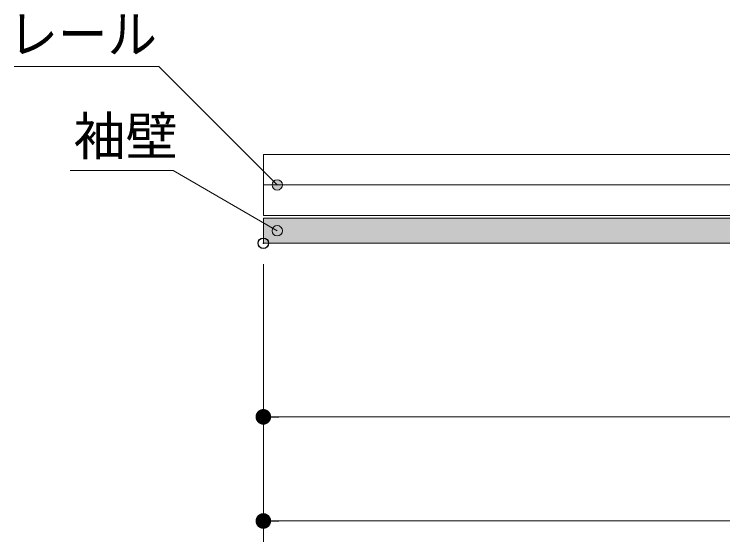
# Model space of a CAD drawing. Units: millimetres, scale not verified. Extents: x -9094 to 9094, y -4567 to 4567.
# Drawn here: x -7120 to -6099, y -184 to 576 of the extents above; entities that cross this region are included whole.
import ezdxf
from ezdxf.enums import TextEntityAlignment as Align

# ---------------------------------------------------------------- set-up
doc = ezdxf.new("R2010")
doc.units = ezdxf.units.MM
doc.header["$LTSCALE"] = 30
doc.header["$PDMODE"] = 32
doc.header["$PDSIZE"] = 15
for name, color, linetype, lineweight in [('0-0_3一般', 254, 'Continuous', 20), ('0-2_2寸法-1', 7, 'Continuous', 15), ('0-3_0', 7, 'Continuous', 25), ('0-5_2寸法-3', 7, 'Continuous', 15)]:
    doc.layers.add(name, color=color, linetype=linetype, lineweight=lineweight)
doc.layers.add('0-4_Defpoints', color=7, linetype='Continuous')
doc.styles.add('ＭＳ Ｐゴシック', font='')
doc.styles.get('ＭＳ Ｐゴシック').set_extended_font_data('MS PGothic')

# ---------------------------------------------------------------- blocks, each defined once
blk = doc.blocks.new('グループ-14')
at = {"layer": '0-0_3一般', "color": 7, "lineweight": 15}
for points in [[(-122400, 11235), (-48840, 11235), (-48840, 9915), (-122400, 9915)], [(-122400, 9915), (-48840, 9915), (-48840, 8595), (-122400, 8595)], [(-122400, 8475), (-97545, 8475), (-97545, 7395), (-122400, 7395)]]:
    blk.add_lwpolyline(points, close=True, dxfattribs=at)
at = {"layer": '0-0_3一般', "color": 8}
blk.add_solid([(-122400, 8475), (-122400, 7395), (-97545, 8475), (-97545, 7395)], dxfattribs=at)
blk = doc.blocks.new('グループ-37')
at = {"layer": '0-0_3一般'}
blk.add_blockref('グループ-14', (0, 0), dxfattribs=at)
blk = doc.blocks.new('_Dot')
at = {"layer": '0-3_0'}
blk.add_line((-15, 0), (-30, 0), dxfattribs=at)
for points in [[(0, 0), (-6.39, 13.57), (-4.64, 14.27)], [(0, 0), (-4.64, 14.27), (-2.81, 14.73)], [(0, 0), (-2.81, 14.73), (-0.94, 14.97)], [(0, 0), (-0.94, 14.97), (0.94, 14.97)], [(0, 0), (0.94, 14.97), (2.81, 14.73)], [(0, 0), (2.81, 14.73), (4.64, 14.27)], [(0, 0), (4.64, 14.27), (6.39, 13.57)], [(0, 0), (-15, 0), (-14.88, 1.88)], [(0, 0), (-14.88, -1.88), (-15, 0)], [(0, 0), (-14.88, 1.88), (-14.53, 3.73)], [(0, 0), (-14.53, -3.73), (-14.88, -1.88)], [(0, 0), (-14.53, 3.73), (-13.95, 5.52)], [(0, 0), (-13.95, -5.52), (-14.53, -3.73)], [(0, 0), (-13.95, 5.52), (-13.14, 7.23)], [(0, 0), (-13.14, -7.23), (-13.95, -5.52)], [(0, 0), (-13.14, 7.23), (-12.14, 8.82)], [(0, 0), (-12.14, -8.82), (-13.14, -7.23)], [(0, 0), (-12.14, 8.82), (-10.93, 10.27)], [(0, 0), (-10.93, -10.27), (-12.14, -8.82)], [(0, 0), (-10.93, 10.27), (-9.56, 11.56)], [(0, 0), (-9.56, -11.56), (-10.93, -10.27)], [(0, 0), (-9.56, 11.56), (-8.04, 12.66)], [(0, 0), (-8.04, -12.66), (-9.56, -11.56)], [(0, 0), (-8.04, 12.66), (-6.39, 13.57)], [(0, 0), (-6.39, -13.57), (-8.04, -12.66)], [(0, 0), (-4.64, -14.27), (-6.39, -13.57)], [(0, 0), (-2.81, -14.73), (-4.64, -14.27)], [(0, 0), (-0.94, -14.97), (-2.81, -14.73)], [(0, 0), (0.94, -14.97), (-0.94, -14.97)], [(0, 0), (6.39, 13.57), (8.04, 12.66)], [(0, 0), (8.04, 12.66), (9.56, 11.56)], [(0, 0), (9.56, 11.56), (10.93, 10.27)], [(0, 0), (10.93, 10.27), (12.14, 8.82)], [(0, 0), (12.14, 8.82), (13.14, 7.23)], [(0, 0), (13.14, 7.23), (13.95, 5.52)], [(0, 0), (13.95, 5.52), (14.53, 3.73)], [(0, 0), (14.53, 3.73), (14.88, 1.88)], [(0, 0), (14.88, 1.88), (15, 0)], [(0, 0), (2.81, -14.73), (0.94, -14.97)], [(0, 0), (4.64, -14.27), (2.81, -14.73)], [(0, 0), (6.39, -13.57), (4.64, -14.27)], [(0, 0), (8.04, -12.66), (6.39, -13.57)], [(0, 0), (9.56, -11.56), (8.04, -12.66)], [(0, 0), (10.93, -10.27), (9.56, -11.56)], [(0, 0), (12.14, -8.82), (10.93, -10.27)], [(0, 0), (13.14, -7.23), (12.14, -8.82)], [(0, 0), (13.95, -5.52), (13.14, -7.23)], [(0, 0), (14.53, -3.73), (13.95, -5.52)], [(0, 0), (14.88, -1.88), (14.53, -3.73)], [(0, 0), (15, 0), (14.88, -1.88)]]:
    blk.add_solid(points, dxfattribs=at)

msp = doc.modelspace()

# ---------------------------------------------------------------- hatches: boundary and pattern name
at = {"layer": '0-5_2寸法-3'}
for points in [[(-6733.74, 330.5, 1), (-6748.76, 330.5, 1)], [(-6733.74, 264.5, 1), (-6748.76, 264.5, 1)]]:
    msp.add_hatch(color=256, dxfattribs=at).paths.add_polyline_path(points)

# ---------------------------------------------------------------- linework, layer by layer
at = {"layer": '0-2_2寸法-1'}
for p, q in [((-6761.25, 216.5), (-6761.25, -33.5)), ((-4331.76, -3.5), (-6738.74, -3.5)), ((-6761.25, -33.5), (-6761.25, -183.5)), ((-4243.76, -153.5), (-6738.74, -153.5))]:
    msp.add_line(p, q, dxfattribs=at)
at = {"layer": '0-4_Defpoints'}
for p in [(-6761.25, 246.5), (-6761.25, -3.5), (-6761.25, -153.5)]:
    msp.add_point(p, dxfattribs=at)
at = {"layer": '0-5_2寸法-3'}
for points in [[(-6741.25, 330.5), (-6911.85, 501.1), (-7120.21, 501.1)], [(-6741.25, 264.5), (-6891.25, 351.1), (-7039.42, 351.1)]]:
    msp.add_lwpolyline(points, dxfattribs=at)
for centre in [(-6741.25, 330.5), (-6741.25, 264.5)]:
    msp.add_circle(centre, 7.51, dxfattribs=at)

# ---------------------------------------------------------------- block references
at = {"layer": '0-0_3一般', "xscale": 0.03333333, "yscale": 0.03333333}
msp.add_blockref('グループ-37', (-2681.25, 0), dxfattribs=at)
at = {"layer": '0-2_2寸法-1', "xscale": 0.7503418, "yscale": 0.7503418, "rotation": 180}
for p in [(-6761.25, -3.5), (-6761.25, -153.5)]:
    msp.add_blockref('_Dot', p, dxfattribs=at)

# ---------------------------------------------------------------- texts
at = {"layer": '0-5_2寸法-3', "style": 'ＭＳ Ｐゴシック', "width": 0.95}
msp.add_text('レール', height=54.99, dxfattribs=at).set_placement((-7128.28, 503.67), align=Align.BOTTOM_LEFT)
at = {"layer": '0-5_2寸法-3', "style": 'ＭＳ Ｐゴシック'}
msp.add_text('袖壁', height=54.99, dxfattribs=at).set_placement((-7034.74, 356.86), align=Align.BOTTOM_LEFT)

doc.saveas('drawing.dxf')
